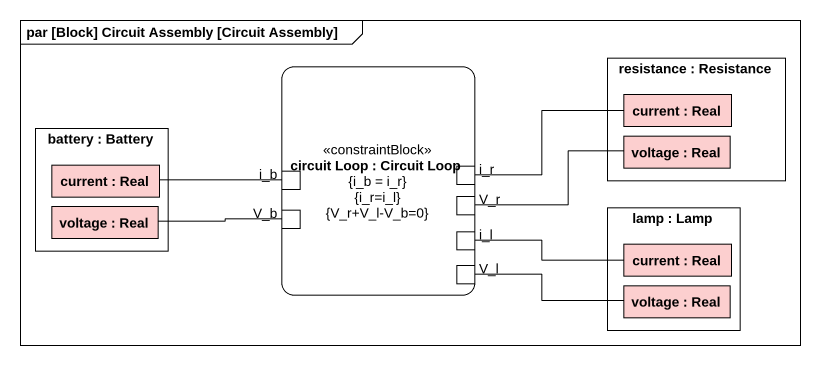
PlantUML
@startuml
mainframe par [Block] Circuit Assembly [Circuit Assembly]
rectangle "circuit Loop : Circuit Loop\n{i_b = i_r}\n{i_r=i_l}\n{V_r+V_l-V_b=0}" as circuit_Loop <<constraintBlock>> {
  port i_b
  port i_r
  port V_b
  port i_l
  port V_r
  port V_l
}
rectangle "resistance : Resistance" as resistance {
  rectangle "current : Real" as current #FCCFCF
  rectangle "voltage : Real" as voltage #FCCFCF
}
rectangle "battery : Battery" as battery {
  rectangle "current : Real" as current_2 #FCCFCF
  rectangle "voltage : Real" as voltage_2 #FCCFCF
}
rectangle "lamp : Lamp" as lamp {
  rectangle "current : Real" as current_3 #FCCFCF
  rectangle "voltage : Real" as voltage_3 #FCCFCF
}
current_2 -right- i_b
i_r -right- current
voltage_2 -right- V_b
i_l -right- current_3
V_r -right- voltage
V_l -right- voltage_3
@enduml
